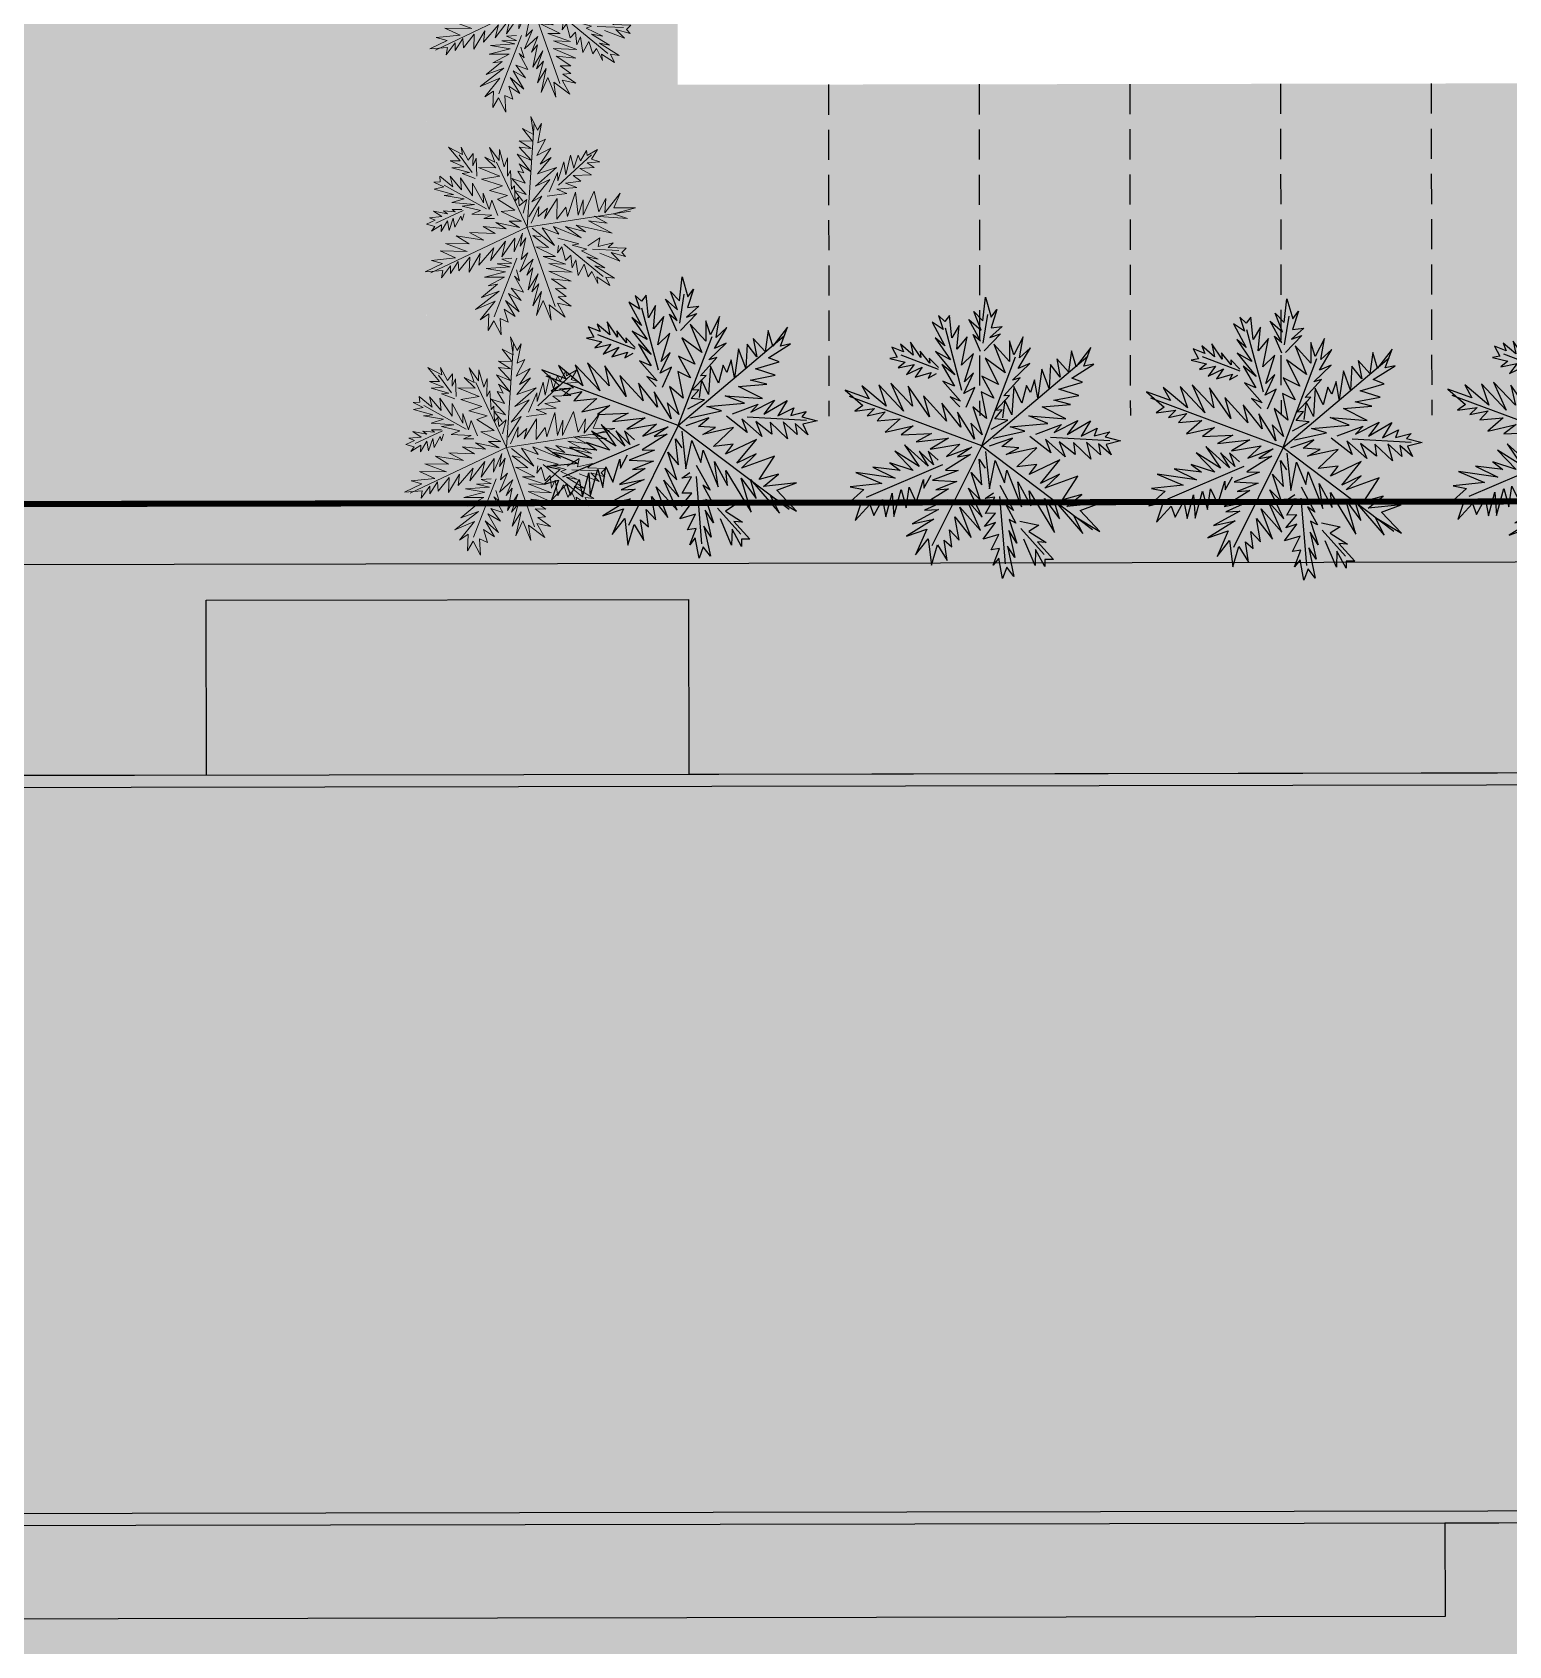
# Model space of a CAD drawing. Header units: millimetres. Extents: x -1030105 to 906887, y -616134 to 1220667.
# Drawn here: x 765008 to 789504, y -312986 to -286216 of the extents above; entities that cross this region are included whole.
import ezdxf

# ---------------------------------------------------------------- set-up
doc = ezdxf.new("R2010")
doc.units = ezdxf.units.MM
doc.header["$MEASUREMENT"] = 0
doc.linetypes.add('DASHED', pattern=[0.75, 0.5, -0.25])
doc.linetypes.add('DASHEDX2', pattern=[38.1, 25.4, -12.7])
for name, color, linetype in [('A-DG_ky hieu', 8, 'DASHED'), ('A-WALL-PATT', 7, 'Continuous'), ('DA-LANS-TREE', 7, 'Continuous'), ('DA-ROOF-OTLN', 6, 'DASHEDX2'), ('DA-WALL-LOW', 1, 'Continuous'), ('KTCQ CẢNH QUAN', 192, 'Continuous'), ('N- cay dua', 192, 'Continuous')]:
    doc.layers.add(name, color=color, linetype=linetype)
for name, color, linetype, lineweight in [('GFA', 6, 'Continuous', 0), ('HATCH', 8, 'Continuous', 5), ('QH_KTCQ_Caycanhquan', 97, 'Continuous', 18)]:
    doc.layers.add(name, color=color, linetype=linetype, lineweight=lineweight)
doc.layers.add('TMB-KHU B-XREF$0$GRASS', color=95, linetype='Continuous', lineweight=0, transparency=0.6)
doc.styles.add('ATT', font='romans.shx')
pattern_1 = [(0.09853093, (-1184316855.14, -434748462.97), (287.005164496, 287.99398527), [143.75, -431.25]), (90.09853093, (-1184316783.14, -434748534.72), (-287.99398527, 287.005164496), [143.75, -431.25])]

# ---------------------------------------------------------------- blocks, each defined once
blk = doc.blocks.new('dyw')
at = {"layer": 'N- cay dua', "color": 71}
for p, q in [((0.544, 0.039), (0.902, 7.702)), ((2.787, 3.155), (5.152, 5.436)), ((-3.559, 3.952), (-4.556, 5.228)), ((0.544, 0.039), (-1.79, 4.763)), ((-2.446, 1.325), (-5.588, 2.987)), ((-4.17, 1.163), (-6.161, 0.189)), ((0.544, 0.039), (8.103, 1.379)), ((0.544, 0.039), (-6.432, -3.467)), ((0.544, 0.039), (2.722, -5.742)), ((3.271, -1.154), (6.207, -3.465)), ((5.369, -1.489), (7.303, -1.522)), ((-0.157, -2.263), (-1.721, -6.592))]:
    blk.add_line(p, q, dxfattribs=at)
for points in [[(0.663, 0.792), (1.578, 2.342), (0.847, 1.907), (2.13, 3.563), (1.102, 3.064), (2.619, 4.46), (1.228, 3.953), (2.204, 5.187), (1.411, 4.668), (2.155, 5.86), (1.15, 5.295), (1.763, 6.521), (1.192, 6.246), (1.453, 7.661), (1.168, 7.173), (0.66, 8.164), (0.884, 6.845), (0.067, 7.254), (0.816, 6.342), (-0.163, 6.351), (0.719, 5.805), (-0.161, 5.89), (0.757, 4.934), (-0.295, 5.363), (0.711, 4.125), (-0.133, 4.661), (0.221, 4.01), (-0.211, 4.12), (0.331, 3.261), (-0.652, 3.571), (0.421, 2.436), (-0.435, 2.695), (0.193, 1.934)], [(0.226, 1.044), (0.485, 2.06), (-0.059, 1.577), (-0.136, 2.218), (-0.372, 1.918), (-0.442, 3.057), (-0.646, 2.809), (-0.762, 4.16), (-0.966, 3.752), (-0.988, 5.079), (-1.217, 4.416), (-1.593, 5.694), (-1.601, 4.875), (-2.322, 5.82), (-1.931, 4.759), (-2.664, 5.106), (-1.839, 4.335), (-3.119, 4.341), (-1.531, 3.735), (-2.879, 3.478), (-1.313, 3.019), (-2.266, 2.661), (-0.931, 2.32), (-1.661, 2.046), (-0.38, 1.259), (-1.369, 1.15), (0.12, 0.47), (-0.789, 0.441), (0, 0), (-1.74, 0.324), (-0.989, -0.108), (-2.678, 0.022), (-1.782, -0.467), (-3.678, -0.444), (-2.594, -0.981), (-4.645, -0.699), (-3.668, -1.268), (-5.415, -1.283), (-3.812, -1.832), (-5.799, -1.846), (-4.662, -2.337), (-6.4, -2.554), (-5.591, -2.761), (-6.855, -3.4), (-5.56, -3.269), (-5.638, -3.81), (-5.008, -2.909), (-4.992, -3.474), (-4.465, -2.587), (-4.398, -3.265), (-3.616, -2.243), (-3.64, -3.358), (-2.848, -1.978), (-2.941, -2.815), (-1.852, -1.531), (-2.092, -2.471), (-1.022, -1.021), (-1.258, -2.183), (-0.343, -0.794), (-0.357, -1.792), (0.215, -0.415), (0.074, -1.361), (0.472, -0.741), (0.163, -2.345), (0.65, -1.848), (0.093, -3.248), (1.053, -2.312), (0.596, -3.477), (1.036, -2.928), (0.718, -4.569), (1.443, -3.372), (1.004, -4.703), (1.496, -4.107), (1.084, -5.724), (1.715, -4.664), (1.368, -6.418), (1.849, -5.319), (2.468, -6.738), (2.29, -5.631), (3.491, -6.498), (2.888, -5.483), (3.899, -5.681), (2.942, -5.036), (3.516, -4.983), (2.738, -4.424), (3.519, -4.423), (2.416, -3.721), (3.865, -3.85), (2.198, -3.164), (3.93, -3.205), (2.2, -2.604), (3.457, -2.624), (1.77, -2.094), (2.678, -2.065), (1.227, -1.394), (2.14, -1.427), (0.976, -0.569), (1.574, -0.662)], [(-3.326, 3.532), (-4.298, 3.88), (-3.761, 3.943), (-5.059, 4.274), (-4.174, 4.369), (-5.193, 4.769), (-4.468, 4.785), (-5.334, 5.787), (-4.306, 5.264), (-4.412, 5.792), (-3.889, 4.857), (-3.519, 5.364), (-3.533, 4.446), (-3.29, 5.005), (-3.221, 3.706)], [(2.103, 2.669), (2.683, 4.083), (2.728, 3.471), (3.13, 4.89), (3.304, 3.925), (3.617, 5.387), (3.895, 4.435), (4.177, 5.384), (4.373, 4.974), (4.791, 5.749), (4.836, 5.377), (5.577, 5.849), (5.174, 5.13), (5.785, 4.934), (4.862, 4.849), (5.378, 4.517), (4.333, 4.423), (5.196, 3.963), (3.855, 3.884), (4.418, 3.5), (3.292, 3.327), (4.133, 3.012), (2.673, 2.864), (3.42, 2.573), (1.979, 2.34)], [(-1.606, 0.85), (-2.086, 1.954), (-2.258, 1.277), (-2.719, 2.456), (-2.698, 1.75), (-3.515, 3.18), (-3.492, 2.252), (-4.422, 3.551), (-4.309, 2.661), (-5.18, 3.644), (-4.953, 2.885), (-5.942, 3.638), (-5.888, 3.224), (-6.359, 3.184), (-5.621, 2.855), (-6.328, 2.675), (-4.899, 2.311), (-5.582, 2.224), (-4.114, 2.01), (-5.01, 1.718), (-3.353, 1.616), (-4.248, 1.484), (-2.904, 1.181), (-3.536, 0.902), (-2.062, 0.866), (-2.628, 0.61), (-1.866, 0.616)], [(0.913, -0.033), (2.578, -1.278), (1.648, 0.021), (2.893, -0.437), (2.477, 0.13), (4.521, -0.652), (3.362, 0.144), (4.829, -0.23), (4.153, 0.263), (6.801, -0.272), (5.04, 0.598), (6.423, 0.445), (5.446, 0.935), (7.903, 0.829), (6.859, 1.135), (8.462, 1.608), (6.875, 1.592), (7.309, 2.663), (6.214, 1.2), (6.285, 2.263), (5.772, 1.272), (5.398, 2.79), (4.641, 1), (4.628, 2.125), (4.279, 0.992), (4.047, 2.674), (3.487, 0.873), (3.364, 1.566), (2.714, 0.67), (2.703, 2.195), (1.82, 0.698), (2.017, 1.469), (1.331, 0.822), (1.382, 1.57), (0.844, 0.326)], [(-4.254, 1.225), (-4.979, 1.21), (-4.759, 1.053), (-5.606, 1.109), (-5.32, 0.896), (-6.34, 1.056), (-5.716, 0.676), (-6.625, 0.568), (-6.207, 0.401), (-6.844, 0.103), (-6.223, -0.056), (-6.451, -0.398), (-5.728, 0.079), (-5.754, -0.416), (-5.294, 0.368), (-5.17, -0.324), (-4.879, 0.583), (-4.745, -0.072), (-4.337, 0.745), (-4.22, 0.415), (-4.091, 0.923)], [(2.821, -0.719), (4.363, -1.112), (3.878, -1.209), (4.969, -1.487), (4.572, -1.627), (5.808, -2.202), (4.985, -2.052), (6.308, -2.83), (5.579, -2.705), (7.039, -3.578), (6.395, -3.513), (6.703, -4.113), (5.736, -3.506), (5.814, -3.986), (5.375, -3.113), (5.114, -3.507), (4.784, -2.602), (4.376, -3.419), (4.165, -2.284), (3.912, -2.88), (3.79, -1.948), (3.425, -2.356), (3.119, -1.356), (2.806, -1.797), (2.884, -1.256)], [(5.031, -1.243), (5.905, -0.644), (5.784, -1.274), (6.877, -0.992), (6.532, -1.325), (7.85, -1.341), (7.524, -1.678), (7.814, -1.952), (6.761, -1.684), (7.403, -2.308), (5.918, -1.769)], [(-0.519, -2.271), (-1.258, -2.343), (-0.511, -2.634), (-1.59, -2.699), (-0.64, -2.901), (-2.401, -3.053), (-0.976, -3.276), (-2.503, -3.688), (-1.034, -3.662), (-2.223, -4.32), (-1.531, -4.196), (-2.684, -5.184), (-1.396, -4.691), (-3.112, -6.077), (-1.687, -5.438), (-2.743, -6.832), (-2.129, -6.387), (-2.14, -7.606), (-1.755, -6.883), (-1.195, -7.907), (-1.288, -6.702), (-0.692, -6.954), (-1.012, -6.011), (-0.181, -6.524), (-0.91, -5.376), (0.103, -6.195), (-0.719, -4.864), (0.215, -5.363), (-0.515, -4.455), (0.373, -4.742), (-0.295, -3.59), (0.085, -3.907), (-0.175, -3.12)]]:
    blk.add_lwpolyline(points, dxfattribs=at)
blk = doc.blocks.new('12PPLT15')
at = {"color": 72, "linetype": 'ByBlock', "true_color": 0x59b300}
for p, q in [((0.013, -0.0012), (-0.0882, 0.4906)), ((0.1049, 0.2327), (0.218, 0.4157)), ((-0.3105, 0.1807), (-0.3944, 0.2454)), ((0.013, -0.0012), (-0.2114, 0.2607)), ((0.013, -0.0012), (0.4708, 0.2061)), ((-0.1975, 0.032), (-0.4236, 0.0866)), ((0.3437, -0.0201), (0.467, 0.0091)), ((-0.3042, -0.0061), (-0.4147, -0.1001)), ((0.013, -0.0012), (-0.3728, -0.3364)), ((0.013, -0.0012), (0.2446, -0.3326)), ((0.2053, -0.0328), (0.4288, -0.1319)), ((0.0058, -0.1586), (-0.0234, -0.4584))]:
    blk.add_line(p, q, dxfattribs=at)
for points in [[(0.0083, 0.0485), (0.0414, 0.1616), (0.002, 0.1222), (0.0566, 0.248), (-0.0005, 0.1997), (0.0731, 0.3128), (-0.0069, 0.2581), (0.035, 0.3522), (-0.0069, 0.3064), (0.021, 0.3941), (-0.0336, 0.342), (-0.0145, 0.4297), (-0.0463, 0.403), (-0.0526, 0.497), (-0.0628, 0.4614), (-0.1111, 0.516), (-0.0755, 0.436), (-0.1339, 0.4487), (-0.0717, 0.403), (-0.1339, 0.3877), (-0.0691, 0.3674), (-0.1263, 0.3585), (-0.0526, 0.3128), (-0.1263, 0.3229), (-0.0425, 0.2607), (-0.1047, 0.281), (-0.0717, 0.2454), (-0.1009, 0.2454), (-0.0526, 0.1997), (-0.12, 0.2035), (-0.0336, 0.1489), (-0.092, 0.1514), (-0.0399, 0.1133)], [(0.0693, 0.1908), (0.0833, 0.2899), (0.096, 0.2518), (0.0985, 0.3483), (0.1252, 0.2899), (0.1214, 0.3877), (0.1544, 0.3318), (0.157, 0.3966), (0.176, 0.3738), (0.19, 0.4297), (0.1989, 0.4068), (0.2383, 0.4487), (0.2243, 0.3966), (0.2662, 0.3941), (0.2091, 0.3738), (0.2472, 0.3611), (0.1824, 0.3382), (0.2446, 0.3229), (0.1608, 0.2963), (0.2027, 0.281), (0.1341, 0.2518), (0.1926, 0.2454), (0.1024, 0.2124), (0.1544, 0.2061), (0.0668, 0.1679)], [(-0.0234, 0.0574), (-0.0234, 0.126), (-0.0501, 0.0866), (-0.0653, 0.126), (-0.0755, 0.1032), (-0.0984, 0.1743), (-0.1073, 0.1552), (-0.1365, 0.2391), (-0.1428, 0.2099), (-0.1657, 0.2937), (-0.1695, 0.248), (-0.214, 0.3229), (-0.2013, 0.2709), (-0.2622, 0.3191), (-0.2203, 0.2581), (-0.2724, 0.2683), (-0.2076, 0.2327), (-0.2889, 0.2124), (-0.1784, 0.1997), (-0.2597, 0.1616), (-0.153, 0.1578), (-0.2076, 0.1197), (-0.1174, 0.1197), (-0.1593, 0.0905), (-0.0653, 0.0612), (-0.1263, 0.0384), (-0.0209, 0.0193), (-0.078, 0.0028), (-0.0209, -0.0125), (-0.1365, -0.0201), (-0.0819, -0.0353), (-0.1911, -0.0544), (-0.1263, -0.0709), (-0.247, -0.1001), (-0.1695, -0.1166), (-0.3042, -0.1319), (-0.233, -0.1522), (-0.3436, -0.1814), (-0.233, -0.1903), (-0.3588, -0.2233), (-0.2788, -0.2361), (-0.3855, -0.278), (-0.3309, -0.278), (-0.4007, -0.339), (-0.3207, -0.3097), (-0.3169, -0.3453), (-0.2915, -0.278), (-0.2813, -0.3135), (-0.2622, -0.2488), (-0.247, -0.2907), (-0.214, -0.2132), (-0.1975, -0.2843), (-0.1695, -0.184), (-0.1619, -0.2386), (-0.1136, -0.1395), (-0.1136, -0.203), (-0.0691, -0.0938), (-0.0653, -0.1713), (-0.0298, -0.0684), (-0.0145, -0.1319), (-0.0005, -0.0353), (0.0058, -0.0976), (0.021, -0.0518), (0.0274, -0.1586), (0.0503, -0.1192), (0.0376, -0.217), (0.0833, -0.142), (0.0731, -0.2233), (0.0922, -0.1814), (0.0985, -0.2907), (0.1252, -0.203), (0.1189, -0.2945), (0.1405, -0.2488), (0.1405, -0.358), (0.1633, -0.2805), (0.1697, -0.3974), (0.1824, -0.3199), (0.2446, -0.3999), (0.2154, -0.3326), (0.3056, -0.3682), (0.251, -0.3135), (0.3183, -0.3097), (0.2472, -0.2843), (0.2827, -0.2716), (0.2243, -0.2488), (0.2739, -0.2361), (0.1926, -0.2094), (0.2866, -0.1941), (0.1697, -0.1776), (0.2802, -0.1522), (0.1608, -0.142), (0.2408, -0.123), (0.1252, -0.1166), (0.1824, -0.1001), (0.0795, -0.0811), (0.1379, -0.0684), (0.0503, -0.0328), (0.0896, -0.029)], [(-0.2889, 0.1578), (-0.3563, 0.1641), (-0.3232, 0.1768), (-0.4109, 0.1768), (-0.3563, 0.1972), (-0.4274, 0.2061), (-0.3817, 0.2188), (-0.4528, 0.2683), (-0.3791, 0.2518), (-0.3944, 0.2836), (-0.3461, 0.2327), (-0.3309, 0.2709), (-0.3169, 0.2124), (-0.3105, 0.2518), (-0.2851, 0.1705)], [(0.0376, 0.0002), (0.1633, -0.0518), (0.0833, 0.0155), (0.1697, 0.0066), (0.1341, 0.0358), (0.2764, 0.0193), (0.19, 0.0511), (0.2891, 0.0511), (0.2383, 0.0714), (0.4149, 0.0803), (0.2891, 0.107), (0.3793, 0.1197), (0.3094, 0.1349), (0.467, 0.1679), (0.3958, 0.1705), (0.4898, 0.2264), (0.3895, 0.1997), (0.3996, 0.2747), (0.3539, 0.1641), (0.3412, 0.2327), (0.3247, 0.1616), (0.2764, 0.2518), (0.2573, 0.126), (0.2383, 0.1972), (0.2345, 0.1197), (0.1926, 0.2226), (0.1862, 0.0993), (0.1671, 0.1413), (0.1405, 0.0739), (0.1151, 0.1705), (0.0833, 0.0612), (0.0833, 0.1133), (0.0503, 0.0612), (0.0414, 0.1095), (0.0274, 0.0218)], [(-0.1365, 0.0155), (-0.1848, 0.0777), (-0.1848, 0.032), (-0.233, 0.0993), (-0.2203, 0.0549), (-0.2953, 0.1324), (-0.2788, 0.0739), (-0.3588, 0.1413), (-0.3372, 0.0866), (-0.4083, 0.1349), (-0.3817, 0.0905), (-0.4566, 0.1222), (-0.4465, 0.0968), (-0.4757, 0.0866), (-0.4236, 0.0777), (-0.4655, 0.0549), (-0.369, 0.0549), (-0.4109, 0.0384), (-0.3143, 0.0485), (-0.3664, 0.0155), (-0.2597, 0.0358), (-0.3143, 0.013), (-0.2241, 0.0155), (-0.2597, -0.0125), (-0.1657, 0.0091), (-0.1975, -0.0163), (-0.1492, -0.0036)], [(0.3183, -0.0099), (0.3641, 0.0422), (0.3666, 0.0002), (0.4314, 0.0358), (0.4149, 0.0091), (0.4987, 0.0295), (0.4835, 0.0028), (0.5063, -0.0099), (0.4352, -0.0099), (0.486, -0.0391), (0.3831, -0.029)], [(-0.3105, -0.0036), (-0.3563, -0.0163), (-0.3397, -0.0226), (-0.3944, -0.0328), (-0.3728, -0.0417), (-0.4401, -0.048), (-0.3944, -0.062), (-0.4503, -0.0836), (-0.421, -0.0874), (-0.4566, -0.1166), (-0.4147, -0.1166), (-0.4236, -0.142), (-0.3855, -0.1001), (-0.3791, -0.1319), (-0.3626, -0.0747), (-0.3436, -0.1166), (-0.3397, -0.0544), (-0.3207, -0.0938), (-0.308, -0.0353), (-0.2953, -0.0544), (-0.2953, -0.0201)], [(0.1697, -0.0125), (0.2739, -0.0125), (0.2446, -0.0264), (0.3183, -0.0264), (0.2955, -0.0417), (0.3831, -0.0582), (0.3285, -0.062), (0.425, -0.09), (0.3768, -0.0938), (0.4835, -0.1255), (0.4415, -0.1319), (0.4708, -0.1649), (0.3996, -0.142), (0.4123, -0.1713), (0.3704, -0.123), (0.3602, -0.1522), (0.3247, -0.1001), (0.312, -0.1586), (0.2802, -0.09), (0.2739, -0.1319), (0.251, -0.0747), (0.2345, -0.1065), (0.1989, -0.048), (0.1862, -0.0811), (0.1824, -0.0455)], [(-0.0171, -0.1649), (-0.0628, -0.1814), (-0.0107, -0.1878), (-0.078, -0.2094), (-0.0145, -0.2068), (-0.1238, -0.2449), (-0.0298, -0.2361), (-0.12, -0.2869), (-0.0272, -0.2615), (-0.092, -0.3224), (-0.0501, -0.3034), (-0.1073, -0.3847), (-0.0336, -0.3326), (-0.12, -0.4482), (-0.0399, -0.3847), (-0.0844, -0.4901), (-0.0526, -0.452), (-0.0336, -0.5295), (-0.0209, -0.4774), (0.0312, -0.5333), (0.0058, -0.4584), (0.0477, -0.4647), (0.0122, -0.4101), (0.0731, -0.4292), (0.0083, -0.3682), (0.0858, -0.4037), (0.0122, -0.3326), (0.0795, -0.3491), (0.0185, -0.3034), (0.0795, -0.3072), (0.0185, -0.2449), (0.0477, -0.2589), (0.0185, -0.2132)]]:
    blk.add_lwpolyline(points, dxfattribs=at)
at = {"color": 0, "linetype": 'ByBlock', "style": 'ATT'}
for tag, p, flags in [('ITEM', (-1, -3.75), 3), ('ROOM_NUMBER', (-1, -5.0833), 1)]:
    blk.add_attdef(tag, p, '', height=1, dxfattribs=dict(at, flags=flags))
blk = doc.blocks.new('Roof')
at = {"layer": 'DA-LANS-TREE', "true_color": 0xffffff}
h = blk.add_hatch(color=7, dxfattribs=at)
h.dxf.hatch_style = 1
h.paths.add_polyline_path([(-11658518, -126946), (-11671118, -126946), (-11671118, -145396), (-11658518, -145396)])
h.paths.add_polyline_path([(-11575218, -125446), (-11658518, -125446), (-11658518, -146896), (-11575218, -146896)])
h.paths.add_polyline_path([(-11562993, -126946), (-11575218, -126946), (-11575218, -145395), (-11562993, -145395)])
at = {"layer": 'DA-WALL-LOW'}
for points in [[(-11658518, -125446), (-11575218, -125446), (-11575218, -146896), (-11658518, -146896)], [(-11654018, -129946), (-11579718, -129946), (-11579718, -142396), (-11654018, -142396)], [(-11653818, -130146), (-11579918, -130146), (-11579918, -142196), (-11653818, -142196)]]:
    blk.add_lwpolyline(points, close=True, dxfattribs=at)
blk = doc.blocks.new('Roof 3F')
at = {"layer": 'A-WALL-PATT'}
h = blk.add_hatch(color=255, dxfattribs=at)
h.dxf.hatch_style = 1
h.paths.add_polyline_path([(-9090967, -162990), (-9129467, -162990), (-9129467, -126446), (-8995967, -126446), (-8995967, -193271), (-9026592, -193271), (-9026592, -146746), (-9046192, -146746), (-9046192, -155095), (-9071392, -155095), (-9071392, -146746), (-9090967, -146746)])
at = {"layer": 'DA-WALL-LOW'}
blk.add_lwpolyline([(-9090967, -162990), (-9129467, -162990), (-9129467, -126446), (-8995967, -126446), (-8995967, -193271), (-9026592, -193271), (-9026592, -146746), (-9046192, -146746), (-9046192, -155095), (-9071392, -155095), (-9071392, -146746), (-9090967, -146746)], close=True, dxfattribs=at)
blk = doc.blocks.new('Roof 15F')
at = {"layer": 'DA-WALL-LOW'}
blk.add_lwpolyline([(-10300905, -142396), (-10304805, -142396), (-10304805, -143946), (-10370855, -143946), (-10370855, -142396), (-10389080, -142396), (-10389080, -142396), (-10389080, -142396), (-10389080, -140097), (-10389080, -129946), (-10358330, -129946), (-10358330, -127046), (-10350330, -127046), (-10350330, -129946), (-10325330, -129946), (-10325330, -127046), (-10317330, -127046), (-10317330, -129946), (-10286955, -129946), (-10286955, -142396)], close=True, dxfattribs=at)
blk = doc.blocks.new('111111')
at = {"layer": 'GFA', "color": 255, "extrusion": (2.64323e-09, 1.16836e-09, 1), "const_width": 0.114, "elevation": 0.003}
blk.add_lwpolyline([(480098.374, 1167672.878), (480108.018, 1167683.467), (480106.757, 1167684.615), (480170.514, 1167754.619), (480171.775, 1167753.471), (480181.132, 1167763.744), (480196.636, 1167749.624), (480187.279, 1167739.35), (480188.54, 1167738.201), (480124.783, 1167668.197), (480123.523, 1167669.346), (480113.879, 1167658.757)], close=True, dxfattribs=at)
at = {"layer": 'HATCH', "color": 255, "extrusion": (2.64323e-09, 1.16836e-09, 1), "xscale": 0.001136690655233559, "yscale": 0.001136690655233559, "zscale": 0.001136690655233559, "rotation": 47.67388863394415}
blk.add_blockref('Roof 3F', (486966.725, 1175428.486, 0.003), dxfattribs=at)
at = {"layer": 'HATCH', "extrusion": (2.64323e-09, 1.16836e-09, 1), "xscale": 0.001136690655233559, "yscale": 0.001136690655233559, "zscale": 0.001136690655233559, "rotation": 47.67388863394415}
for name, p in [('Roof 15F', (487945.686, 1176503.369, 0.003)), ('Roof', (488924.649, 1177578.251, 0.003))]:
    blk.add_blockref(name, p, dxfattribs=at)

msp = doc.modelspace()

# ---------------------------------------------------------------- hatches: boundary and pattern name
at = {"true_color": 0x595959, "extrusion": (2.62042e-09, 1.26379e-08, 1)}
h = msp.add_hatch(dxfattribs=at)
h.set_pattern_fill('ANSI31', color=251, scale=60, angle=45.0985309)
h.set_pattern_definition([(90.098531, (-8451435.92, -12534165.47), (-190.4997183, -0.3276006), [])])
h.paths.add_polyline_path([(792599.694, -344159.666), (792619.984, -355958.218), (817521.219, -355915.395), (817500.929, -344116.844)])
h.paths.add_polyline_path([(718288.784, -308033.305), (706938.822, -308052.81), (706934.868, -305753.153), (692134.916, -305778.6), (685505.783, -305789.768), (685514.211, -310690.283), (707444.178, -310652.57), (707459.483, -319551.925), (718308.561, -319533.268)])
at = {"layer": 'DA-LANS-TREE', "true_color": 0xe8d896}
h = msp.add_hatch(dxfattribs=at)
h.set_pattern_fill('AR-B88', color=41, scale=60, angle=0.0985309)
h.set_pattern_definition([(0.09853093, (-1184316855.14, -434748462.97), (-0.82545039, 479.99929024), []), (90.09853093, (-1184316855.14, -434748462.97), (-240.825095507, 479.586565047), [480, -480])])
edge = h.paths.add_edge_path()
edge.add_line((736991.834, -289973.689), (736951.253, -266376.105))
edge.add_line((736951.253, -266376.105), (726321.359, -266394.385))
edge.add_line((726321.359, -266394.385), (726346.794, -269516.929))
edge.add_arc((721347.325, -269589.783), 5000, -89.8344425, 0.8348764, ccw=False)
edge.add_line((721361.772, -274589.762), (688771.55, -274683.933))
edge.add_arc((688806.224, -286683.883), 12000, 90.1655575, 146.6075462)
edge.add_line((678787.18, -280079.433), (678869.081, -335251.316))
edge.add_line((678869.081, -335251.316), (679406.891, -335511.73))
edge.add_line((679406.891, -335511.73), (680105.029, -336876.96))
edge.add_line((680105.029, -336876.96), (680542.621, -337784.735))
edge.add_line((680542.621, -337784.735), (680904.876, -338393.357))
edge.add_line((680904.876, -338393.357), (685153.222, -341235.635))
edge.add_line((685153.222, -341235.635), (686006.214, -341806.314))
edge.add_line((686006.214, -341806.314), (686586.077, -342579.098))
edge.add_line((686586.077, -342579.098), (687121.148, -343669.273))
edge.add_line((687121.148, -343669.273), (687430.287, -344884.54))
edge.add_line((687430.287, -344884.54), (688072.34, -343812.227))
edge.add_line((688072.34, -343812.227), (690173.155, -342149.804))
edge.add_line((690173.155, -342149.804), (692661.738, -340839.532))
edge.add_line((692661.738, -340839.532), (695243.711, -339827.64))
edge.add_line((695243.711, -339827.64), (698246.965, -339050.438))
edge.add_line((698246.965, -339050.438), (700358.925, -338737.684))
edge.add_line((700358.925, -338737.684), (703334.67, -338609.712))
edge.add_line((703334.67, -338609.712), (705382.528, -338731.573))
edge.add_line((705382.528, -338731.573), (708184.429, -339178.98))
edge.add_line((708184.429, -339178.98), (710796.677, -339909.132))
edge.add_line((710796.677, -339909.132), (712299.351, -340475.462))
edge.add_line((712299.351, -340475.462), (714645.964, -341529.167))
edge.add_line((714645.964, -341529.167), (716440.48, -342633.113))
edge.add_line((716440.48, -342633.113), (718027.915, -343870.744))
edge.add_line((718027.915, -343870.744), (719178.571, -344961.218))
edge.add_line((719178.571, -344961.218), (720432.404, -346395.961))
edge.add_line((720432.404, -346395.961), (721270.898, -347548.933))
edge.add_line((721270.898, -347548.933), (721456.874, -347860.093))
edge.add_line((721456.874, -347860.093), (724425.09, -348168.59))
edge.add_line((724425.09, -348168.59), (726577.324, -348834.343))
edge.add_line((726577.324, -348834.343), (729388.226, -349624.529))
edge.add_line((729388.226, -349624.529), (734655.003, -351710.759))
edge.add_line((734655.003, -351710.759), (741835.263, -354499.545))
edge.add_line((741835.263, -354499.545), (750274.751, -357771.76))
edge.add_line((750274.751, -357771.76), (757907.3, -359424.102))
edge.add_line((757907.3, -359424.102), (762300.184, -359773.13))
edge.add_line((762300.184, -359773.13), (771015.939, -358643.752))
edge.add_line((771015.939, -358643.752), (778218.883, -359042.761))
edge.add_line((778218.883, -359042.761), (778784.174, -359458.815))
edge.add_line((778784.174, -359458.815), (779100.832, -360016.177))
edge.add_line((779100.832, -360016.177), (779183.126, -360764.002))
edge.add_line((779183.126, -360764.002), (780065.374, -360678.358))
edge.add_line((780065.374, -360678.358), (782618.995, -360829.954))
edge.add_line((782618.995, -360829.954), (785291.916, -361438.735))
edge.add_line((785291.916, -361438.735), (786867.857, -362031.683))
edge.add_line((786867.857, -362031.683), (788563.906, -362891.68))
edge.add_line((788563.906, -362891.68), (789409.622, -363432.531))
edge.add_line((789409.622, -363432.531), (789970.739, -363692.349))
edge.add_line((789970.739, -363692.349), (790972.135, -364038.628))
edge.add_line((790972.135, -364038.628), (792584.591, -364342.394))
edge.add_line((792584.591, -364342.394), (793431.265, -364383))
edge.add_line((793431.265, -364383), (794615.656, -364301.84))
edge.add_line((794615.656, -364301.84), (795649.602, -364101.524))
edge.add_line((795649.602, -364101.524), (796437.589, -363865.311))
edge.add_line((796437.589, -363865.311), (797880.737, -363407.754))
edge.add_line((797880.737, -363407.754), (799064.27, -363185.393))
edge.add_line((799064.27, -363185.393), (799978.106, -363094.189))
edge.add_line((799978.106, -363094.189), (800958.977, -363072.759))
edge.add_line((800958.977, -363072.759), (801898.889, -363132.588))
edge.add_line((801898.889, -363132.588), (803328.52, -363349.858))
edge.add_line((803328.52, -363349.858), (805271.21, -363949.703))
edge.add_line((805271.21, -363949.703), (806993.574, -364818.345))
edge.add_line((806993.574, -364818.345), (807595.088, -365236.049))
edge.add_line((807595.088, -365236.049), (807685.041, -365258.614))
edge.add_line((807685.041, -365258.614), (807843.24, -365278.886))
edge.add_line((807843.24, -365278.886), (808612.631, -365258.311))
edge.add_line((808612.631, -365258.311), (808688.019, -365244.318))
edge.add_line((808688.019, -365244.318), (809626.765, -364875.492))
edge.add_line((809626.765, -364875.492), (809929.113, -364669.27))
edge.add_line((809929.113, -364669.27), (810415.261, -364179.677))
edge.add_line((810415.261, -364179.677), (813822.669, -360247.549))
edge.add_line((813822.669, -360247.549), (814282.5, -359532.207))
edge.add_line((814282.5, -359532.207), (815057.289, -358766.932))
edge.add_line((815057.289, -358766.932), (815853.697, -358134.425))
edge.add_line((815853.697, -358134.425), (817190.496, -357431.465))
edge.add_line((817190.496, -357431.465), (817724.968, -357258.559))
edge.add_line((817724.968, -357258.559), (817725.607, -356118.728))
edge.add_line((817725.607, -356118.728), (788406.293, -356169.161))
edge.add_line((788406.293, -356169.161), (788371.568, -336295.078))
edge.add_line((788371.568, -336295.078), (771062.986, -336324.844))
edge.add_line((771062.986, -336324.844), (771073.838, -342634.246))
edge.add_line((771073.838, -342634.246), (772141.243, -344335.577))
edge.add_line((772141.243, -344335.577), (772350.627, -344804.997))
edge.add_line((772350.627, -344804.997), (772332.36, -345241.24))
edge.add_line((772332.36, -345241.24), (772167.5, -345580.913))
edge.add_line((772167.5, -345580.913), (771221.449, -346841.168))
edge.add_line((771221.449, -346841.168), (770853.306, -347103.234))
edge.add_line((770853.306, -347103.234), (762156.098, -350685.607))
edge.add_line((762156.098, -350685.607), (761579.037, -350546.45))
edge.add_line((761579.037, -350546.45), (759967.615, -349547.109))
edge.add_line((759967.615, -349547.109), (759622.347, -349184.473))
edge.add_line((759622.347, -349184.473), (759496.158, -348701.006))
edge.add_line((759496.158, -348701.006), (759490.906, -345647.967))
edge.add_line((759490.906, -345647.967), (758487.622, -345655.898))
edge.add_line((758487.622, -345655.898), (758495.39, -348255.889))
edge.add_line((758495.39, -348255.889), (752495.399, -348266.208))
edge.add_line((752495.399, -348266.208), (752491.272, -345866.212))
edge.add_line((752491.272, -345866.212), (751487.977, -345867.937))
edge.add_line((751487.977, -345867.937), (751484.122, -348870.153))
edge.add_line((751484.122, -348870.153), (751332.504, -349312.977))
edge.add_line((751332.504, -349312.977), (751027.626, -349562.485))
edge.add_line((751027.626, -349562.485), (749238.569, -350684.93))
edge.add_line((749238.569, -350684.93), (748659.345, -350633.603))
edge.add_line((748659.345, -350633.603), (739953.778, -347088.955))
edge.add_line((739953.778, -347088.955), (739688.496, -346831.548))
edge.add_line((739688.496, -346831.548), (738608.143, -345396.227))
edge.add_line((738608.143, -345396.227), (738614.183, -344815.394))
edge.add_line((738614.183, -344815.394), (738740.423, -344508.405))
edge.add_line((738740.423, -344508.405), (739873.884, -342687.908))
edge.add_line((739873.884, -342687.908), (739863.032, -336378.497))
edge.add_line((739863.032, -336378.497), (688859.32, -336467.369))
edge.add_line((688859.32, -336467.369), (687779.081, -336298.478))
edge.add_line((687779.081, -336298.478), (687012.572, -335944.297))
edge.add_line((687012.572, -335944.297), (686500.849, -335558.979))
edge.add_line((686500.849, -335558.979), (686050.538, -335063.812))
edge.add_line((686050.538, -335063.812), (685644.767, -334365.916))
edge.add_line((685644.767, -334365.916), (685488.654, -333810.516))
edge.add_line((685488.654, -333810.516), (685353.211, -332973.488))
edge.add_line((685353.211, -332973.488), (685306.464, -305790.103))
edge.add_line((685306.464, -305790.103), (685305.698, -305790.105))
edge.add_line((685305.698, -305790.105), (685288.242, -295639.514))
edge.add_line((685288.242, -295639.514), (685288.464, -295323.21))
edge.add_arc((689288.458, -295316.331), 4000, 90.0985309, 180.0985309, ccw=False)
edge.add_line((689281.58, -291316.337), (715841.54, -291270.662))
edge.add_arc((715848.419, -295270.656), 4000, 17.4472278, 90.0985309, ccw=False)
edge.add_line((719664.393, -294071.347), (736998.829, -294041.961))
edge.add_line((736998.829, -294041.961), (736991.834, -289973.689))
edge = h.paths.add_edge_path(flags=16)
edge.add_line((726545.888, -284241.362), (691479.909, -284301.665))
edge.add_arc((691478.189, -283301.666), 1000, 159.3264908, 270.0985309, ccw=False)
edge.add_arc((692413.797, -283654.708), 2000, 96.9187279, 159.3264908, ccw=False)
edge.add_line((692172.874, -281669.272), (725588.384, -281558.68))
edge.add_arc((725595.844, -283558.666), 2000, 18.4998679, 90.2136953, ccw=False)
edge.add_arc((726544.168, -283241.363), 1000, -89.9014691, 18.4998679, ccw=False)
at = {"layer": 'HATCH'}
h = msp.add_hatch(color=253, dxfattribs=at)
h.dxf.hatch_style = 1
h.paths.add_polyline_path([(771523.4, -276366.462), (771507.897, -267366.47), (764322.431, -267378.801, -0.043146484), (762777.578, -267247.913, 0.09625634), (746620.159, -267589.832, 0.353577322), (739523.413, -276401.737), (739553.705, -294050.497), (771553.658, -293995.573)])
h.paths.add_polyline_path([(761529.75, -280117.326, -1), (749529.768, -280137.919, -1)], flags=16)
h = msp.add_hatch(color=253, dxfattribs=at)
h.dxf.hatch_style = 1
h.paths.add_polyline_path([(817726.104, -292516.202), (817732.497, -287016.183), (797716.694, -287050.533), (797726.133, -292550.525)])
h.paths.add_polyline_path([(795726.136, -292553.957), (795716.697, -287053.965), (775716.727, -287088.288), (775726.165, -292588.28)])
at = {"layer": 'TMB-KHU B-XREF$0$GRASS', "true_color": 0x3d6827}
h = msp.add_hatch(dxfattribs=at)
h.set_pattern_fill('CROSS', color=79, scale=1150, angle=0.0985309)
h.set_pattern_definition(pattern_1)
h.paths.add_polyline_path([(817737.823, -267286.889, 0.414212014), (820732.654, -264281.745, 0.014511208), (820727.304, -264107.729, 0.017121264), (820659.777, -263468.883, 0.035207882), (820200.43, -261607.215), (808625.014, -262314.328, -0.022687501), (771127.747, -265995.659, -0.009463717), (757960.635, -266340.088), (736951.253, -266376.143), (736991.834, -289973.689), (736998.829, -294041.961), (739553.682, -294037.088), (739523.413, -276401.737, -0.353577322), (746620.159, -267589.832, -0.09625634), (762777.578, -267247.913, 0.043146484), (764322.431, -267378.801), (771507.897, -267366.47)])
h = msp.add_hatch(dxfattribs=at)
h.set_pattern_fill('CROSS', color=79, scale=1150, angle=0.0985309)
h.set_pattern_definition(pattern_1)
h.paths.add_polyline_path([(820785.284, -294949.505), (820770.802, -286510.968, 0.418939998), (818735.155, -284514.718, 0.362083225), (817734.476, -285313.604), (817726.104, -292516.202), (797726.133, -292550.525), (797714.12, -285550.535, 1), (795714.123, -285553.967), (795716.697, -287053.965), (795726.136, -292553.957), (775726.165, -292588.28), (775714.153, -285588.374, 0.414213949), (774712.437, -284590.091), (771537.524, -284595.544), (771553.668, -293981.979), (797040.156, -293938.144), (797041.966, -294990.342)])

# ---------------------------------------------------------------- linework, layer by layer
msp.add_lwpolyline([(771553.691, -293995.573), (797040.242, -293988.332)])
at = {"layer": 'A-DG_ky hieu', "color": 8, "linetype": 'DASHED', "ltscale": 1000}
for p, q in [((778216.723, -287083.998), (778226.162, -292583.989)), ((780716.719, -287079.707), (780726.158, -292579.699)), ((783216.716, -287075.417), (783226.154, -292575.409)), ((785716.712, -287071.127), (785726.151, -292571.118)), ((788216.708, -287066.836), (788226.147, -292566.828))]:
    msp.add_line(p, q, dxfattribs=at)

# ---------------------------------------------------------------- block references
at = {"layer": 'DA-ROOF-OTLN', "color": 66, "true_color": 0x5d8311, "extrusion": (1.65066e-06, -3.71319e-07, 1), "xscale": 879.746829444427, "yscale": 879.746829444427, "zscale": 879.746829444427, "rotation": 312.4246562402255}
msp.add_blockref('111111', (-1042519697.34, -381528433.055, 4.593), dxfattribs=at)
at = {"layer": 'KTCQ CẢNH QUAN', "xscale": 300, "yscale": 300, "zscale": 300, "rotation": 312.885922606651}
for p in [(775606.919, -292629.86), (780641.036, -292965.816), (785641.091, -292993.436), (790641.022, -292948.655)]:
    msp.add_blockref('dyw', p, dxfattribs=at)
at = {"layer": 'QH_KTCQ_Caycanhquan', "color": 72, "xscale": 3455.999999961284, "yscale": 3455.999999961284, "zscale": 3455.999999961284, "rotation": 344.4837494334799}
for p in [(773251.586, -285735.076), (773174.395, -289433.13), (772832.558, -293089.708)]:
    msp.add_blockref('12PPLT15', p, dxfattribs=at)

doc.saveas('drawing.dxf')
